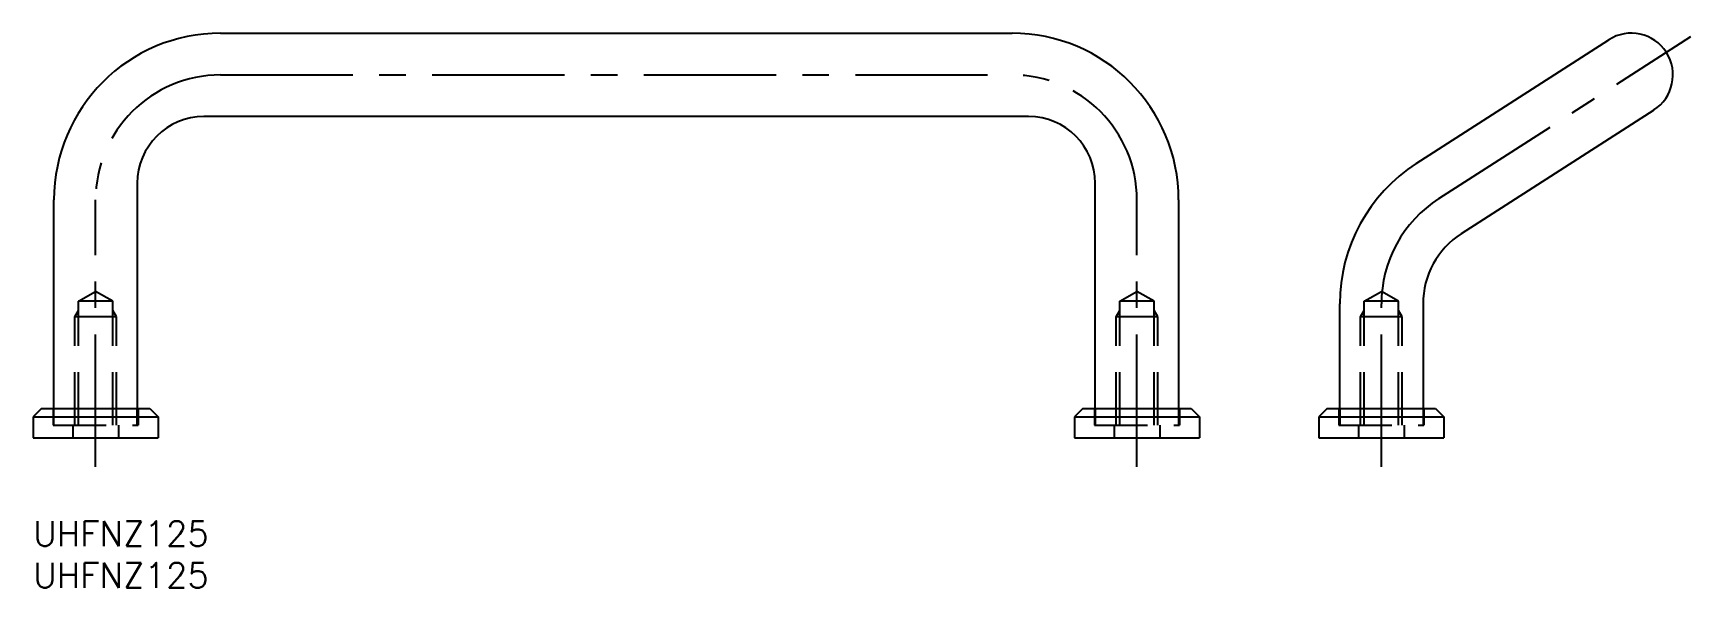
# Model space of a CAD drawing. Extents: x 0 to 199, y -8 to 58.
import ezdxf

# ---------------------------------------------------------------- set-up
doc = ezdxf.new("R2010")
doc.units = 0
doc.header["$LTSCALE"] = 0.5
doc.linetypes.add('CENTER', pattern=[50.8, 31.75, -6.35, 6.35, -6.35])
doc.linetypes.add('DASHED', pattern=[19.05, 12.7, -6.35])
for name, color, linetype in [('MSM_CENTER', 1, 'CENTER'), ('MSM_CONTINUOUS', 7, 'CONTINUOUS'), ('MSM_DASHED', 4, 'DASHED'), ('MSM_PART_NUMBER', 7, 'CONTINUOUS')]:
    doc.layers.add(name, color=color, linetype=linetype)
doc.styles.get("Standard").update_dxf_attribs({"font": 'txt.shx', "height": 3, "bigfont": 'bigfont.shx'})

# ---------------------------------------------------------------- blocks, each defined once
blk = doc.blocks.new('*U6')
at = {"layer": 'MSM_PART_NUMBER'}
blk.add_text('UHFNZ125', height=3, dxfattribs=at).set_placement((0, -3))
blk = doc.blocks.new('*U7')
at = {"layer": 'MSM_PART_NUMBER'}
blk.add_text('UHFNZ125', height=3, dxfattribs=at).set_placement((0, -8))

msp = doc.modelspace()

# ---------------------------------------------------------------- linework, layer by layer
at = {"layer": 'MSM_CENTER'}
for p, q in [((168.73, 38.66), (198.99, 58.09)), ((22.5, 53.5), (117.5, 53.5)), ((7.5, 6.5), (7.5, 38.5)), ((132.5, 6.5), (132.5, 38.5)), ((161.84, 6.5), (161.84, 26.04))]:
    msp.add_line(p, q, dxfattribs=at)
for centre, start, end in [((22.5, 38.5), 90, 180), ((117.5, 38.5), 0, 90), ((176.84, 26.04), 122.7126, 180)]:
    msp.add_arc(centre, 15, start, end, dxfattribs=at)
at = {"layer": 'MSM_CONTINUOUS'}
for p, q in [((22.5, 58.5), (117.5, 58.5)), ((166.03, 42.87), (189.13, 57.71)), ((119.5, 48.5), (20.5, 48.5)), ((194.54, 49.29), (171.43, 34.45)), ((12.5, 40.5), (12.5, 13.5)), ((127.5, 13.5), (127.5, 40.5)), ((2.5, 13.5), (2.5, 38.5)), ((137.5, 38.5), (137.5, 13.5)), ((156.84, 13.5), (156.84, 26.04)), ((166.84, 26.04), (166.84, 13.5)), ((1, 13.5), (0, 12.5)), ((0, 12.5), (15, 12.5)), ((0, 12.5), (0, 10)), ((1, 13.5), (14, 13.5)), ((14, 13.5), (15, 12.5)), ((15, 12.5), (15, 10)), ((126, 13.5), (125, 12.5)), ((125, 12.5), (140, 12.5)), ((125, 12.5), (125, 10)), ((126, 13.5), (139, 13.5)), ((139, 13.5), (140, 12.5)), ((140, 12.5), (140, 10)), ((155.34, 13.5), (154.34, 12.5)), ((154.34, 12.5), (169.34, 12.5)), ((154.34, 12.5), (154.34, 10)), ((155.34, 13.5), (168.34, 13.5)), ((168.34, 13.5), (169.34, 12.5)), ((169.34, 12.5), (169.34, 10)), ((0, 10), (15, 10)), ((125, 11.25), (125, 11.25)), ((125, 10), (140, 10)), ((154.34, 10), (169.34, 10))]:
    msp.add_line(p, q, dxfattribs=at)
for centre, radius, start, end in [((22.5, 38.5), 20, 90, 180), ((117.5, 38.5), 20, 0, 90), ((191.84, 53.5), 5, 302.7126, 122.7126), ((20.5, 40.5), 8, 90, 180), ((119.5, 40.5), 8, 0, 90), ((176.84, 26.04), 20, 122.7126, 180), ((176.84, 26.04), 10, 122.7126, 180)]:
    msp.add_arc(centre, radius, start, end, dxfattribs=at)
at = {"layer": 'MSM_DASHED'}
for p, q in [((5.43, 26.35), (7.5, 27.54)), ((5.43, 11.5), (5.43, 26.35)), ((9.57, 26.35), (5.43, 26.35)), ((9.57, 26.35), (7.5, 27.54)), ((9.57, 11.5), (9.57, 26.35)), ((130.43, 26.35), (132.5, 27.54)), ((134.57, 26.35), (130.43, 26.35)), ((130.43, 11.5), (130.43, 26.35)), ((134.57, 26.35), (132.5, 27.54)), ((134.57, 11.5), (134.57, 26.35)), ((159.77, 26.35), (161.84, 27.54)), ((163.9, 26.35), (159.77, 26.35)), ((159.77, 11.5), (159.77, 26.35)), ((163.9, 26.35), (161.84, 27.54)), ((163.9, 11.5), (163.9, 26.35)), ((5, 24.5), (5.43, 25.25)), ((5, 11.5), (5, 24.5)), ((10, 24.5), (5, 24.5)), ((10, 24.5), (9.57, 25.25)), ((10, 11.5), (10, 24.5)), ((130, 24.5), (130.43, 25.25)), ((135, 24.5), (130, 24.5)), ((130, 11.5), (130, 24.5)), ((135, 24.5), (134.57, 25.25)), ((135, 11.5), (135, 24.5)), ((159.34, 24.5), (159.77, 25.25)), ((164.34, 24.5), (159.34, 24.5)), ((159.34, 11.5), (159.34, 24.5)), ((164.34, 24.5), (163.9, 25.25)), ((164.34, 11.5), (164.34, 24.5)), ((2.4, 13.5), (2.4, 11.5)), ((2.5, 11.5), (2.5, 13.5)), ((12.5, 11.5), (12.5, 13.5)), ((12.6, 13.5), (12.6, 11.5)), ((127.4, 13.5), (127.4, 11.5)), ((127.5, 13.5), (127.5, 11.5)), ((137.5, 13.5), (137.5, 11.5)), ((137.6, 13.5), (137.6, 11.5)), ((156.74, 13.5), (156.74, 11.5)), ((156.84, 13.5), (156.84, 11.5)), ((166.84, 13.5), (166.84, 11.5)), ((166.94, 13.5), (166.94, 11.5)), ((2.4, 11.5), (12.6, 11.5)), ((4.75, 11.5), (4.75, 10)), ((10.25, 11.5), (10.25, 10)), ((127.4, 11.5), (137.6, 11.5)), ((129.75, 11.5), (129.75, 10)), ((135.25, 11.5), (135.25, 10)), ((156.74, 11.5), (166.94, 11.5)), ((159.09, 11.5), (159.09, 10)), ((164.59, 11.5), (164.59, 10))]:
    msp.add_line(p, q, dxfattribs=at)

# ---------------------------------------------------------------- block references
at = {"layer": 'MSM_CONTINUOUS'}
for name in ['*U6', '*U7']:
    msp.add_blockref(name, (0, 0), dxfattribs=at)

doc.saveas('drawing.dxf')
